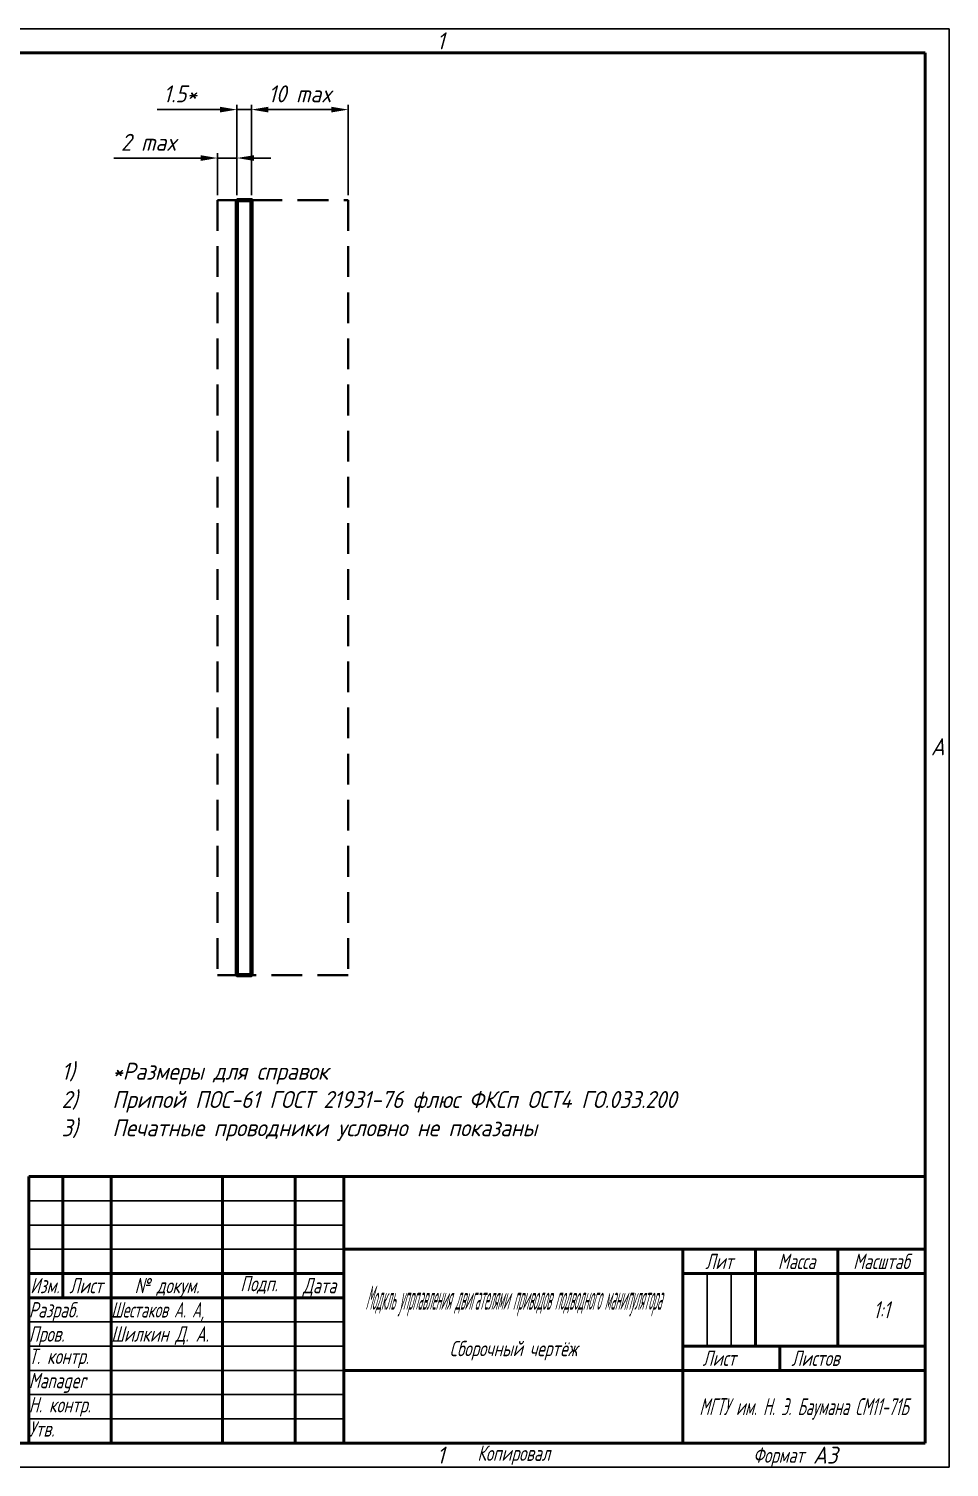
# Model space of a CAD drawing. Header units: millimetres. Extents: x -60 to 360, y -43 to 254.
# Drawn here: x 170.4 to 360.5, y -43.3 to 253.7 of the extents above; entities that cross this region are included whole.
import ezdxf
from ezdxf.enums import TextEntityAlignment as Align

# ---------------------------------------------------------------- set-up
doc = ezdxf.new("R2010")
doc.units = ezdxf.units.MM
doc.linetypes.add('HIDDEN', pattern=[9.525, 6.35, -3.175])
for name, color, linetype, lineweight in [('AM_5', 3, 'Continuous', 25), ('AM_BOR', 7, 'Continuous', 50), ('Толстые', 7, 'Continuous', 80), ('Тонкие', 90, 'Continuous', 40), ('Тонкие пунктирные', 40, 'HIDDEN', 40)]:
    doc.layers.add(name, color=color, linetype=linetype, lineweight=lineweight)
doc.styles.add('ACGOSTTS', font='geniso.shx', dxfattribs={"oblique": 15})
doc.styles.get("Standard").update_dxf_attribs({"font": 'geniso.shx', "oblique": 15})
doc.dimstyles.new('AM_GOST$0', dxfattribs={"dimtxt": 3.5, "dimasz": 3.5, "dimexe": 1, "dimexo": 1, "dimgap": 1.5, "dimtad": 1, "dimtoh": 1, "dimtxsty": 'Standard', "dimcen": 0, "dimclrd": 256, "dimclre": 256, "dimclrt": 2, "dimadec": 0, "dimazin": 2, "dimtp": 0.1, "dimtm": 0.1, "dimtfac": 0.71, "dimtdec": 3, "dimtmove": 0, "dimatfit": 3, "dimfxl": 1, "dimtolj": 1, "dimlwd": -1, "dimlwe": -1, "dimarcsym": 1})

# ---------------------------------------------------------------- blocks, each defined once
blk = doc.blocks.new('GOST_A3_LANDSCAPE')
at = {"layer": 'AM_BOR', "color": 1, "lineweight": 25}
for p, q in [((420, 297), (0, 297)), ((420, 0), (420, 297)), ((0, 0), (420, 0))]:
    blk.add_line(p, q, dxfattribs=at)
at = {"layer": 'AM_BOR', "color": 7, "lineweight": 50}
for p, q in [((415, 292), (20, 292)), ((415, 5), (415, 292)), ((20, 5), (415, 5))]:
    blk.add_line(p, q, dxfattribs=at)
at = {"layer": 'AM_BOR', "color": 1, "lineweight": 25, "style": 'ACGOSTTS', "oblique": 15}
for p in [(315, 294.5), (315, 2.5)]:
    blk.add_text('1', height=3.5, dxfattribs=at).set_placement(p, align=Align.MIDDLE_CENTER)
blk.add_text('A', height=3.5, dxfattribs=at).set_placement((416.21, 147))
blk.add_text('A', height=3.5, dxfattribs=at).set_placement((416.21, 147))
blk = doc.blocks.new('GOST_FORM1')
at = {"layer": 'AM_BOR', "color": 7, "lineweight": 50}
for p, q in [((-185, 0), (-185, 55)), ((-185, 55), (0, 55)), ((-178, 55), (-178, 30)), ((-168, 55), (-168, 0)), ((-145, 55), (-145, 0)), ((-130, 55), (-130, 0)), ((-120, 55), (-120, 0)), ((0, 55), (0, 0)), ((-120, 40), (0, 40)), ((-50, 40), (-50, 0)), ((-35, 40), (-35, 20)), ((-18, 40), (-18, 20)), ((-185, 35), (-120, 35)), ((-50, 35), (0, 35)), ((-185, 30), (-120, 30)), ((-50, 20), (0, 20)), ((-30, 20), (-30, 15)), ((-120, 15), (0, 15)), ((0, 0), (-185, 0))]:
    blk.add_line(p, q, dxfattribs=at)
at = {"layer": 'AM_BOR', "color": 1, "lineweight": 25}
for p, q in [((-185, 50), (-120, 50)), ((-185, 45), (-120, 45)), ((-185, 40), (-120, 40)), ((-45, 35), (-45, 20)), ((-40, 35), (-40, 20)), ((-185, 25), (-120, 25)), ((-185, 20), (-120, 20)), ((-185, 15), (-120, 15)), ((-185, 10), (-120, 10)), ((-185, 5), (-120, 5))]:
    blk.add_line(p, q, dxfattribs=at)
at = {"layer": 'AM_BOR', "color": 1, "lineweight": 25, "style": 'ACGOSTTS', "oblique": 15, "width": 0.8}
for s, p in [('Лит', (-42.5, 37.5)), ('Масса', (-26.5, 37.5)), ('Масштаб', (-9, 37.5)), ('Изм.', (-181.7, 32.5)), ('Лист', (-173.2, 32.5)), ('№ докум.', (-156.5, 32.5)), ('Подп.', (-137.5, 32.9)), ('Дата', (-125, 32.5)), ('Лист', (-42.5, 17.5)), ('Листов', (-22.62, 17.5)), ('Копировал', (-84.92, -2.1))]:
    blk.add_text(s, height=3.17, dxfattribs=at).set_placement(p, align=Align.MIDDLE_CENTER)
for s, p in [('Разраб.', (-185, 27.5)), ('Пров.', (-185, 22.5)), ('Т. контр.', (-185, 17.9)), ('Н. контр.', (-185, 7.9)), ('Утв.', (-185, 2.9))]:
    blk.add_text(s, height=3.17, dxfattribs=at).set_placement(p, align=Align.MIDDLE_LEFT)
blk.add_text('Формат', height=3.17, dxfattribs=at).set_placement((-25, -2.5), align=Align.MIDDLE_RIGHT)
at = {"layer": 'AM_BOR', "color": 2, "lineweight": 25, "style": 'ACGOSTTS', "oblique": 15}
for tag, height, p in [('GEN-TITLE-PARTNO{23}', 5, (-60, 47.5)), ('GEN-TITLE-CMPNY{13}', 3.5, (-25, 7.5))]:
    blk.add_attdef(tag, text='', height=height, dxfattribs=at).set_placement(p, align=Align.MIDDLE_CENTER)
at = {"layer": 'AM_BOR', "color": 2, "lineweight": 25, "style": 'ACGOSTTS', "oblique": 15, "width": 0.8}
for tag, height, p in [('GEN-TITLE-DES1{13}', 5, (-85, 30)), ('GEN-TITLE-LIT1{1}', 3.5, (-47.9, 27.5)), ('GEN-TITLE-LIT2{1.1}', 3.5, (-42.9, 27.5)), ('GEN-TITLE-LIT3{1.1}', 3.5, (-37.9, 27.5)), ('GEN-TITLE-WT{4}', 3.5, (-27, 27.5)), ('GEN-TITLE-SCA{6}', 3.5, (-9, 27.5)), ('GEN-TITLE-DES2{21}', 3.17, (-85, 19.5)), ('GEN-TITLE-SHEET{2.2}', 3.17, (-34.5, 17.5)), ('GEN-TITLE-NUMSHTS{5}', 3.17, (-9.12, 17.5))]:
    blk.add_attdef(tag, text='', height=height, dxfattribs=at).set_placement(p, align=Align.MIDDLE_CENTER)
at = {"layer": 'AM_BOR', "color": 2, "lineweight": 25, "style": 'ACGOSTTS', "oblique": 15}
for tag, height, width, p in [('GEN-TITLE-NAME{6.5}', 3.17, 0.8, (-168, 27.5)), ('GEN-TITLE-CHKM{6.5}', 3.17, 0.8, (-168, 22.5)), ('GEN-TITLE-ENG{6.5}', 3.17, 0.8, (-168, 17.5)), ('GEN-TITLE-AUTH{6.5}', 3.17, 0.8, (-168, 12.5)), ('GEN-TITLE-APPD{6.5}', 3.17, 0.8, (-168, 7.5)), ('GEN-TITLE-MAT2{9}', 3.5, 0.9, (-85, 9.25)), ('GEN-TITLE-MAT3{9}', 3.5, 0.9, (-85, 4.37)), ('GEN-TITLE-APPM{6.5}', 3.17, 0.8, (-168, 2.5))]:
    blk.add_attdef(tag, text='', height=height, dxfattribs=dict(at, width=width)).set_placement(p, align=Align.MIDDLE_LEFT)
at = {"layer": 'AM_BOR', "color": 1, "lineweight": 25, "style": 'ACGOSTTS', "oblique": 15, "width": 0.8}
blk.add_attdef('GEN-TITLE-AUTHT{5}', text='', height=3.17, dxfattribs=at).set_placement((-185, 12.9), align=Align.MIDDLE_LEFT)
at = {"layer": 'AM_BOR', "color": 2, "lineweight": 25, "style": 'ACGOSTTS', "oblique": 15, "width": 0.9}
blk.add_attdef('GEN-TITLE-MAT1{9}', text='', height=3.5, dxfattribs=at).set_placement((-86.5, 7.5), align=Align.MIDDLE_RIGHT)
at = {"layer": 'AM_BOR', "color": 2, "lineweight": 25, "style": 'ACGOSTTS', "oblique": 15}
blk.add_attdef('GEN-TITLE-SIZ{15.7}', text='', height=3.5, dxfattribs=at).set_placement((-23.1, -2.5), align=Align.MIDDLE_LEFT)
blk = doc.blocks.new('*D78')
at = {"layer": 'AM_5', "linetype": 'ByBlock', "transparency": 16777216}
for p, q in [((216.41, 219.38), (216.41, 238.06)), ((236.41, 219.38), (236.41, 238.06)), ((219.91, 237.06), (232.91, 237.06))]:
    blk.add_line(p, q, dxfattribs=at)
at = {"layer": 'AM_5', "transparency": 16777216}
for points in [[(219.91, 237.64), (219.91, 236.47), (216.41, 237.06)], [(232.91, 237.64), (232.91, 236.47), (236.41, 237.06)]]:
    blk.add_solid(points, dxfattribs=at)
at = {"layer": 'Defpoints', "color": 0, "transparency": 16777216}
for p in [(236.41, 237.06), (216.41, 218.38), (236.41, 218.38)]:
    blk.add_point(p, dxfattribs=at)
at = {"layer": 'AM_5', "color": 2, "transparency": 16777216, "insert": (226.41, 240.31), "char_height": 3.5, "attachment_point": 5}
blk.add_mtext('\\A1;10 max', dxfattribs=at)
blk = doc.blocks.new('*D79')
at = {"layer": 'AM_5', "linetype": 'ByBlock', "transparency": 16777216}
for p, q in [((213.41, 219.38), (213.41, 238.06)), ((216.41, 219.38), (216.41, 238.06)), ((209.91, 237.06), (196.95, 237.06)), ((216.41, 237.06), (213.41, 237.06)), ((219.91, 237.06), (223.41, 237.06))]:
    blk.add_line(p, q, dxfattribs=at)
at = {"layer": 'AM_5', "transparency": 16777216}
for points in [[(209.91, 237.64), (209.91, 236.47), (213.41, 237.06)], [(219.91, 237.64), (219.91, 236.47), (216.41, 237.06)]]:
    blk.add_solid(points, dxfattribs=at)
at = {"layer": 'Defpoints', "color": 0, "transparency": 16777216}
for p in [(213.41, 237.06), (213.41, 218.38), (216.41, 218.38)]:
    blk.add_point(p, dxfattribs=at)
at = {"layer": 'AM_5', "color": 2, "transparency": 16777216, "insert": (201.68, 240.31), "char_height": 3.5, "attachment_point": 5}
blk.add_mtext('\\A1;1.5*', dxfattribs=at)
blk = doc.blocks.new('*D80')
at = {"layer": 'AM_5', "linetype": 'ByBlock', "transparency": 16777216}
for p, q in [((205.91, 227.06), (188, 227.06)), ((209.41, 219.38), (209.41, 228.06)), ((213.41, 227.06), (209.41, 227.06)), ((213.41, 219.38), (213.41, 228.06)), ((216.91, 227.06), (220.41, 227.06))]:
    blk.add_line(p, q, dxfattribs=at)
at = {"layer": 'AM_5', "transparency": 16777216}
for points in [[(205.91, 227.64), (205.91, 226.47), (209.41, 227.06)], [(216.91, 227.64), (216.91, 226.47), (213.41, 227.06)]]:
    blk.add_solid(points, dxfattribs=at)
at = {"layer": 'Defpoints', "color": 0, "transparency": 16777216}
for p in [(209.41, 227.06), (209.41, 218.38), (213.41, 218.38)]:
    blk.add_point(p, dxfattribs=at)
at = {"layer": 'AM_5', "color": 2, "transparency": 16777216, "insert": (195.2, 230.31), "char_height": 3.5, "attachment_point": 5}
blk.add_mtext('\\A1;2 max', dxfattribs=at)

msp = doc.modelspace()

# ---------------------------------------------------------------- linework, layer by layer
at = {"layer": 'Толстые'}
msp.add_lwpolyline([(213.41, 218.377), (216.41, 218.377), (216.41, 58.377), (213.41, 58.377)], close=True, dxfattribs=at)
at = {"layer": 'Тонкие пунктирные'}
for points in [[(213.41, 218.377), (209.41, 218.377), (209.41, 58.377), (213.41, 58.377)], [(216.41, 218.377), (236.41, 218.377), (236.41, 58.377), (216.41, 58.377)]]:
    msp.add_lwpolyline(points, close=True, dxfattribs=at)

# ---------------------------------------------------------------- block references
at = {"lineweight": 0}
msp.add_blockref('GOST_A3_LANDSCAPE', (-59.535, -43.251), dxfattribs=at)
ref = msp.add_blockref('GOST_FORM1', (355.465, -38.251), dxfattribs=at)
ref.add_attrib('GEN-TITLE-DES1{13}', 'Модкль упрпавления двигателями приводов подводного манипулятора', dxfattribs={"layer": 'AM_BOR', "color": 2, "lineweight": 25, "height": 5, "style": 'ACGOSTTS', "oblique": 15, "width": 0.297817}).set_placement((270.465, -8.251), align=Align.MIDDLE_CENTER)
ref.add_attrib('GEN-TITLE-DES2{21}', 'Сборочный чертёж', dxfattribs={"layer": 'AM_BOR', "color": 2, "lineweight": 25, "height": 3.17, "style": 'ACGOSTTS', "oblique": 15, "width": 0.8}).set_placement((270.465, -18.751), align=Align.MIDDLE_CENTER)
ref.add_attrib('GEN-TITLE-MAT2{9}', '%%u', dxfattribs={"layer": 'AM_BOR', "color": 2, "lineweight": 25, "height": 3.5, "style": 'ACGOSTTS', "oblique": 15, "width": 0.9}).set_placement((270.465, -29.001), align=Align.MIDDLE_LEFT)
ref.add_attrib('GEN-TITLE-SCA{6}', '1:1', dxfattribs={"layer": 'AM_BOR', "color": 2, "lineweight": 25, "height": 3.5, "style": 'ACGOSTTS', "oblique": 15, "width": 0.8}).set_placement((346.465, -10.751), align=Align.MIDDLE_CENTER)
ref.add_attrib('GEN-TITLE-CMPNY{13}', 'МГТУ им. Н. Э. Баумана СМ11-71Б', dxfattribs={"layer": 'AM_BOR', "color": 2, "lineweight": 25, "height": 3.5, "style": 'ACGOSTTS', "oblique": 15, "width": 0.653557}).set_placement((330.465, -30.751), align=Align.MIDDLE_CENTER)
ref.add_attrib('GEN-TITLE-AUTHT{5}', 'Manager', dxfattribs={"layer": 'AM_BOR', "color": 1, "lineweight": 25, "height": 3.17, "style": 'ACGOSTTS', "oblique": 15, "width": 0.8}).set_placement((170.465, -25.351), align=Align.MIDDLE_LEFT)
ref.add_attrib('GEN-TITLE-NAME{6.5}', 'Шестаков А. А,', dxfattribs={"layer": 'AM_BOR', "color": 2, "lineweight": 25, "height": 3.17, "style": 'ACGOSTTS', "oblique": 15, "width": 0.714286}).set_placement((187.465, -10.751), align=Align.MIDDLE_LEFT)
ref.add_attrib('GEN-TITLE-CHKM{6.5}', 'Шилкин Д. А.', dxfattribs={"layer": 'AM_BOR', "color": 2, "lineweight": 25, "height": 3.17, "style": 'ACGOSTTS', "oblique": 15, "width": 0.8}).set_placement((187.465, -15.751), align=Align.MIDDLE_LEFT)
ref.add_attrib('GEN-TITLE-SIZ{15.7}', 'A3', dxfattribs={"layer": 'AM_BOR', "color": 2, "lineweight": 25, "height": 3.5, "style": 'ACGOSTTS', "oblique": 15}).set_placement((332.366, -40.751), align=Align.MIDDLE_LEFT)

# ---------------------------------------------------------------- texts
at = {"layer": 'Тонкие', "insert": (173.701, 40.253), "char_height": 3.5, "attachment_point": 1}
msp.add_mtext_dynamic_manual_height_columns('\\pxi-3,l4,t4;1)^I*Размеры для справок\\P2)^IПрипой ПОС-61 ГОСТ 21931-76 флюс ФКСп ОСТ4 ГО.033.200\\P3)^IПечатные проводники условно не показаны', width=174.20197, gutter_width=12.5, heights=[0], dxfattribs=at)

# ---------------------------------------------------------------- dimensions: what is measured, and where the dimension line sits
at = {"layer": 'AM_5'}
for base, p1, p2, text, picture, middle in [((236.41, 237.056), (216.41, 218.377), (236.41, 218.377), '10 max', '*D78', (226.41, 240.306)), ((209.41, 227.056), (213.41, 218.377), (209.41, 218.377), '2 max', '*D80', (195.203, 230.307))]:
    dim = msp.add_linear_dim(base=base, p1=p1, p2=p2, angle=0, text=text, dimstyle='AM_GOST$0', override={"dimpost": ''}, dxfattribs=at)
    dim.commit()
    dim.dimension.update_dxf_attribs({"geometry": picture, "text_midpoint": middle})
dim = msp.add_linear_dim(base=(213.41, 237.056), p1=(216.41, 218.377), p2=(213.41, 218.377), text='1.5*', dimstyle='AM_GOST$0', dxfattribs=at)
dim.commit()
dim.dimension.update_dxf_attribs({"geometry": '*D79', "text_midpoint": (201.678, 240.306)})

doc.saveas('drawing.dxf')
